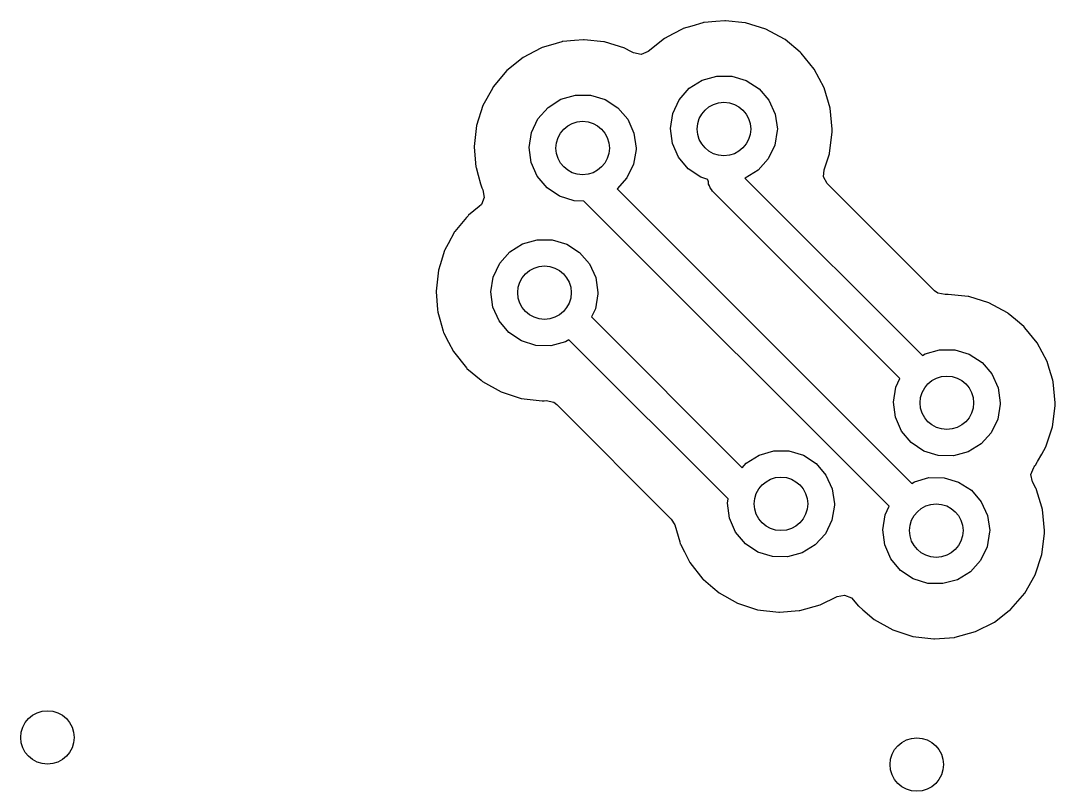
# Model space of a CAD drawing. Extents: x 108 to 192, y -154 to -46.
# Drawn here: x 139.45 to 149.12, y -75.43 to -68.23 of the extents above; entities that cross this region are included whole.
import ezdxf

# ---------------------------------------------------------------- set-up
doc = ezdxf.new("R2010")
doc.units = 0
doc.layers.add('BLACK', color=7, linetype='CONTINUOUS')

msp = doc.modelspace()

# ---------------------------------------------------------------- linework, layer by layer
at = {"layer": 'BLACK', "linetype": 'CONTINUOUS'}
for p, q in [((145.724, -68.2776), (145.645, -68.3008)), ((145.829, -68.2467), (145.724, -68.2776)), ((145.835, -68.245), (145.829, -68.2467)), ((145.829, -68.2467), (145.829, -68.2467)), ((145.841, -68.2444), (145.835, -68.245)), ((145.949, -68.2346), (145.841, -68.2444)), ((145.841, -68.2444), (145.841, -68.2444)), ((146.032, -68.227), (145.949, -68.2346)), ((146.038, -68.2277), (146.032, -68.227)), ((146.222, -68.2471), (146.038, -68.2277)), ((146.038, -68.2277), (146.038, -68.2277)), ((146.228, -68.2477), (146.222, -68.2471)), ((146.222, -68.2471), (146.222, -68.2471)), ((146.417, -68.3062), (146.228, -68.2477)), ((145.549, -68.3511), (145.47, -68.3924)), ((145.64, -68.3037), (145.549, -68.3511)), ((145.645, -68.3008), (145.64, -68.3037)), ((145.64, -68.3037), (145.64, -68.3037)), ((146.591, -68.4003), (146.417, -68.3062)), ((144.319, -68.4815), (144.254, -68.5154)), ((144.324, -68.4786), (144.319, -68.4815)), ((144.319, -68.4815), (144.319, -68.4815)), ((144.403, -68.4554), (144.324, -68.4786)), ((144.508, -68.4245), (144.403, -68.4554)), ((144.514, -68.4228), (144.508, -68.4245)), ((144.508, -68.4245), (144.508, -68.4245)), ((144.52, -68.4222), (144.514, -68.4228)), ((144.628, -68.4124), (144.52, -68.4222)), ((144.52, -68.4222), (144.52, -68.4222)), ((144.711, -68.4048), (144.628, -68.4124)), ((144.717, -68.4055), (144.711, -68.4048)), ((144.901, -68.4249), (144.717, -68.4055)), ((144.717, -68.4055), (144.717, -68.4055)), ((144.908, -68.4255), (144.901, -68.4249)), ((144.901, -68.4249), (144.901, -68.4249)), ((145.097, -68.484), (144.908, -68.4255)), ((145.102, -68.4869), (145.097, -68.484)), ((145.47, -68.3924), (145.317, -68.5154)), ((146.596, -68.4042), (146.591, -68.4003)), ((146.739, -68.5224), (146.596, -68.4042)), ((146.596, -68.4042), (146.596, -68.4042)), ((144.149, -68.5702), (143.995, -68.6942)), ((144.254, -68.5154), (144.149, -68.5702)), ((145.155, -68.5154), (145.102, -68.4869)), ((145.102, -68.4869), (145.102, -68.4869)), ((145.174, -68.5259), (145.155, -68.5154)), ((145.178, -68.528), (145.174, -68.5259)), ((145.251, -68.5425), (145.178, -68.528)), ((145.317, -68.5154), (145.251, -68.5425)), ((146.744, -68.5263), (146.739, -68.5224)), ((146.748, -68.5311), (146.744, -68.5263)), ((146.789, -68.5819), (146.748, -68.5311)), ((146.748, -68.5311), (146.748, -68.5311)), ((146.869, -68.6796), (146.789, -68.5819)), ((143.995, -68.6942), (143.868, -68.8457)), ((145.82, -68.784), (145.957, -68.745)), ((145.957, -68.745), (146.099, -68.7459)), ((146.099, -68.7459), (146.234, -68.7865)), ((146.962, -68.8542), (146.869, -68.6796)), ((143.86, -68.8601), (143.772, -69.019)), ((143.865, -68.8511), (143.86, -68.8601)), ((143.868, -68.8457), (143.865, -68.8511)), ((143.865, -68.8511), (143.865, -68.8511)), ((145.607, -68.9659), (145.701, -68.8596)), ((145.701, -68.8596), (145.82, -68.784)), ((146.234, -68.7865), (146.353, -68.8636)), ((146.353, -68.8636), (146.446, -68.971)), ((147.019, -69.0436), (146.962, -68.8542)), ((144.38, -69.0374), (144.5, -68.9618)), ((144.5, -68.9618), (144.636, -68.9228)), ((144.636, -68.9228), (144.778, -68.9237)), ((144.778, -68.9237), (144.914, -68.9643)), ((144.914, -68.9643), (145.032, -69.0414)), ((145.546, -69.0942), (145.607, -68.9659)), ((143.772, -69.019), (143.713, -69.2075)), ((144.286, -69.1437), (144.38, -69.0374)), ((145.032, -69.0414), (145.125, -69.1488)), ((146.446, -68.971), (146.505, -69.1001)), ((147.038, -69.2404), (147.019, -69.0436)), ((144.226, -69.272), (144.286, -69.1437)), ((145.125, -69.1488), (145.184, -69.2779)), ((145.525, -69.2343), (145.546, -69.0942)), ((146.505, -69.1001), (146.525, -69.2404)), ((143.713, -69.2075), (143.691, -69.4041)), ((145.543, -69.3749), (145.525, -69.2343)), ((146.524, -69.2526), (146.501, -69.3924)), ((146.525, -69.2404), (146.524, -69.2526)), ((147.038, -69.2687), (147.038, -69.2404)), ((144.204, -69.4121), (144.226, -69.272)), ((145.184, -69.2779), (145.204, -69.4182)), ((147.013, -69.4649), (147.038, -69.2687)), ((143.691, -69.4041), (143.691, -69.4102)), ((143.691, -69.4102), (143.706, -69.5941)), ((144.222, -69.5527), (144.204, -69.4121)), ((145.204, -69.4304), (145.18, -69.5702)), ((145.204, -69.4182), (145.204, -69.4304)), ((145.6, -69.5046), (145.543, -69.3749)), ((146.501, -69.3924), (146.439, -69.52)), ((145.691, -69.6131), (145.6, -69.5046)), ((146.439, -69.52), (146.344, -69.6251)), ((146.961, -69.6221), (147.011, -69.4708)), ((147.011, -69.4708), (147.013, -69.4649)), ((143.706, -69.5941), (143.707, -69.6011)), ((143.707, -69.6011), (143.727, -69.671)), ((144.279, -69.6824), (144.222, -69.5527)), ((145.18, -69.5702), (145.118, -69.6978)), ((145.809, -69.6917), (145.691, -69.6131)), ((146.344, -69.6251), (146.223, -69.6993)), ((146.957, -69.6886), (146.961, -69.6221)), ((143.727, -69.671), (143.75, -69.7514)), ((144.371, -69.7909), (144.279, -69.6824)), ((145.118, -69.6978), (145.026, -69.7999)), ((145.875, -69.7121), (145.809, -69.6917)), ((145.875, -69.7158), (145.875, -69.7121)), ((145.88, -69.7349), (145.875, -69.7158)), ((145.88, -69.7546), (145.88, -69.7349)), ((146.223, -69.6993), (146.221, -69.6999)), ((146.221, -69.6999), (147.881, -71.3596)), ((146.991, -69.7509), (146.957, -69.6886)), ((143.75, -69.7514), (143.762, -69.7912)), ((143.762, -69.7912), (143.767, -69.8011)), ((143.767, -69.8011), (143.771, -69.8098)), ((143.771, -69.8098), (143.784, -69.8795)), ((144.489, -69.8695), (144.371, -69.7909)), ((145.026, -69.7999), (147.781, -72.5549)), ((145.89, -69.7717), (145.88, -69.7546)), ((145.895, -69.7908), (145.89, -69.7717)), ((145.909, -69.8048), (145.895, -69.7908)), ((145.919, -69.8219), (145.909, -69.8048)), ((147.669, -71.5727), (145.919, -69.8219)), ((147.534, -70.2938), (146.991, -69.7509)), ((143.784, -69.8795), (143.758, -69.9454)), ((144.624, -69.9118), (144.489, -69.8695)), ((144.715, -69.9134), (144.624, -69.9118)), ((147.57, -72.7681), (144.715, -69.9134)), ((143.738, -69.9656), (143.638, -70.0463)), ((143.758, -69.9454), (143.738, -69.9656)), ((143.619, -70.069), (143.51, -70.1978)), ((143.634, -70.0511), (143.619, -70.069)), ((143.638, -70.0463), (143.634, -70.0511)), ((143.507, -70.2032), (143.447, -70.3136)), ((143.51, -70.1978), (143.507, -70.2032)), ((143.507, -70.2032), (143.507, -70.2032)), ((143.447, -70.3136), (143.415, -70.3712)), ((144.023, -70.3896), (144.142, -70.3139)), ((144.142, -70.3139), (144.279, -70.275)), ((144.279, -70.275), (144.42, -70.2759)), ((144.42, -70.2759), (144.556, -70.3165)), ((144.556, -70.3165), (144.675, -70.3936)), ((147.993, -70.7528), (147.534, -70.2938)), ((143.413, -70.377), (143.371, -70.5104)), ((143.415, -70.3712), (143.413, -70.377)), ((143.413, -70.377), (143.413, -70.377)), ((143.929, -70.4959), (144.023, -70.3896)), ((144.675, -70.3936), (144.768, -70.501)), ((143.371, -70.5104), (143.355, -70.5597)), ((143.868, -70.6242), (143.929, -70.4959)), ((144.768, -70.501), (144.826, -70.63)), ((143.355, -70.5597), (143.333, -70.7562)), ((143.847, -70.7643), (143.868, -70.6242)), ((144.826, -70.63), (144.847, -70.7704)), ((143.333, -70.7562), (143.334, -70.7624)), ((143.334, -70.7624), (143.348, -70.9279)), ((143.865, -70.9048), (143.847, -70.7643)), ((144.846, -70.7826), (144.823, -70.9224)), ((144.847, -70.7704), (144.846, -70.7826)), ((148.024, -70.7754), (147.993, -70.7528)), ((148.093, -70.7892), (148.024, -70.7754)), ((148.116, -70.7871), (148.093, -70.7892)), ((148.122, -70.7877), (148.116, -70.7871)), ((148.307, -70.8071), (148.122, -70.7877)), ((148.122, -70.7877), (148.122, -70.7877)), ((148.313, -70.8078), (148.307, -70.8071)), ((148.307, -70.8071), (148.307, -70.8071)), ((148.502, -70.8663), (148.313, -70.8078)), ((148.676, -70.9603), (148.502, -70.8663)), ((143.348, -70.9279), (143.35, -70.9533)), ((143.35, -70.9533), (143.369, -71.0183)), ((143.922, -71.0346), (143.865, -70.9048)), ((144.823, -70.9224), (144.786, -70.998)), ((144.786, -70.998), (146.196, -72.4077)), ((148.681, -70.9643), (148.676, -70.9603)), ((148.752, -71.023), (148.681, -70.9643)), ((148.681, -70.9643), (148.681, -70.9643)), ((143.369, -71.0183), (143.4, -71.1295)), ((144.013, -71.1431), (143.922, -71.0346)), ((148.828, -71.0864), (148.752, -71.023)), ((148.832, -71.0912), (148.828, -71.0864)), ((148.839, -71.0992), (148.832, -71.0912)), ((148.832, -71.0912), (148.832, -71.0912)), ((143.4, -71.1295), (143.404, -71.1434)), ((143.404, -71.1434), (143.407, -71.1489)), ((143.407, -71.1489), (143.451, -71.2349)), ((144.131, -71.2217), (144.013, -71.1431)), ((148.953, -71.2397), (148.839, -71.0992)), ((143.451, -71.2349), (143.495, -71.3193)), ((144.267, -71.2639), (144.131, -71.2217)), ((144.408, -71.2665), (144.267, -71.2639)), ((144.545, -71.2292), (144.408, -71.2665)), ((144.575, -71.2109), (144.545, -71.2292)), ((146.064, -72.7001), (144.575, -71.2109)), ((149.046, -71.4143), (148.953, -71.2397)), ((143.495, -71.3193), (143.618, -71.4743)), ((147.881, -71.3596), (147.905, -71.344)), ((147.905, -71.344), (148.041, -71.3051)), ((148.041, -71.3051), (148.183, -71.306)), ((148.183, -71.306), (148.319, -71.3466)), ((148.319, -71.3466), (148.438, -71.4237)), ((143.618, -71.4743), (143.622, -71.4783)), ((143.622, -71.4783), (143.622, -71.4783)), ((143.622, -71.4783), (143.754, -71.5901)), ((148.438, -71.4237), (148.53, -71.5311)), ((149.066, -71.4783), (149.046, -71.4143)), ((149.099, -71.5883), (149.066, -71.4783)), ((147.631, -71.6543), (147.669, -71.5727)), ((148.53, -71.5311), (148.589, -71.6601)), ((143.754, -71.5901), (143.768, -71.6025)), ((143.768, -71.6025), (143.941, -71.699)), ((147.609, -71.7943), (147.631, -71.6543)), ((148.589, -71.6601), (148.609, -71.8005)), ((149.103, -71.6036), (149.099, -71.5883)), ((149.123, -71.8005), (149.103, -71.6036)), ((143.941, -71.699), (144.129, -71.7601)), ((144.129, -71.7601), (144.325, -71.7835)), ((144.325, -71.7835), (144.332, -71.7831)), ((144.332, -71.7831), (144.343, -71.7822)), ((144.332, -71.7831), (144.332, -71.7831)), ((144.343, -71.7822), (144.363, -71.7806)), ((144.363, -71.7806), (144.433, -71.7953)), ((144.433, -71.7953), (144.462, -71.8171)), ((144.462, -71.8171), (145.533, -72.8883)), ((147.628, -71.9349), (147.609, -71.7943)), ((148.609, -71.8127), (148.586, -71.9525)), ((148.609, -71.8005), (148.609, -71.8127)), ((149.097, -72.025), (149.122, -71.8288)), ((149.122, -71.8288), (149.123, -71.8005)), ((147.685, -72.0647), (147.628, -71.9349)), ((148.586, -71.9525), (148.524, -72.0801)), ((149.035, -72.2126), (149.097, -72.025)), ((147.776, -72.1732), (147.685, -72.0647)), ((148.524, -72.0801), (148.429, -72.1852)), ((146.354, -72.2892), (146.49, -72.2502)), ((146.49, -72.2502), (146.632, -72.2511)), ((146.632, -72.2511), (146.768, -72.2917)), ((147.894, -72.2518), (147.776, -72.1732)), ((148.029, -72.294), (147.894, -72.2518)), ((148.429, -72.1852), (148.308, -72.2593)), ((148.996, -72.2812), (149.035, -72.2126)), ((146.234, -72.3648), (146.354, -72.2892)), ((146.768, -72.2917), (146.887, -72.3688)), ((148.171, -72.2966), (148.029, -72.294)), ((148.308, -72.2593), (148.171, -72.2966)), ((148.953, -72.3566), (148.957, -72.3505)), ((148.957, -72.3505), (148.996, -72.2812)), ((146.196, -72.4077), (146.234, -72.3648)), ((146.887, -72.3688), (146.979, -72.4762)), ((148.895, -72.4705), (148.921, -72.4042)), ((148.921, -72.4042), (148.925, -72.3985)), ((148.925, -72.3985), (148.933, -72.3893)), ((148.933, -72.3893), (148.937, -72.3846)), ((148.933, -72.3893), (148.933, -72.3893)), ((148.937, -72.3846), (148.953, -72.3566)), ((146.979, -72.4762), (147.038, -72.6053)), ((147.781, -72.5549), (147.805, -72.5394)), ((147.805, -72.5394), (147.942, -72.5004)), ((147.942, -72.5004), (148.083, -72.5013)), ((148.083, -72.5013), (148.219, -72.5419)), ((148.219, -72.5419), (148.338, -72.619)), ((148.909, -72.54), (148.895, -72.4705)), ((148.944, -72.6042), (148.909, -72.54)), ((147.038, -72.6053), (147.058, -72.7456)), ((148.338, -72.619), (148.431, -72.7264)), ((148.947, -72.6096), (148.944, -72.6042)), ((148.944, -72.6042), (148.944, -72.6042)), ((148.948, -72.6155), (148.947, -72.6096)), ((148.997, -72.7768), (148.948, -72.6155)), ((146.058, -72.7395), (146.064, -72.7001)), ((146.076, -72.8801), (146.058, -72.7395)), ((148.431, -72.7264), (148.489, -72.8555)), ((147.058, -72.7578), (147.034, -72.8976)), ((147.058, -72.7456), (147.058, -72.7578)), ((147.531, -72.8496), (147.57, -72.7681)), ((149.004, -72.799), (148.997, -72.7768)), ((149.023, -72.9958), (149.004, -72.799)), ((145.533, -72.8883), (145.565, -72.9427)), ((146.134, -73.0098), (146.076, -72.8801)), ((147.034, -72.8976), (146.973, -73.0252)), ((147.51, -72.9897), (147.531, -72.8496)), ((148.489, -72.8555), (148.51, -72.9958)), ((145.565, -72.9427), (145.611, -73.1023)), ((146.225, -73.1183), (146.134, -73.0098)), ((146.973, -73.0252), (146.877, -73.1303)), ((147.528, -73.1303), (147.51, -72.9897)), ((148.509, -73.008), (148.486, -73.1478)), ((148.51, -72.9958), (148.509, -73.008)), ((148.998, -73.2203), (149.023, -73.0241)), ((149.023, -73.0241), (149.023, -72.9958)), ((145.611, -73.1023), (145.616, -73.1187)), ((145.616, -73.1187), (145.619, -73.1241)), ((145.619, -73.1241), (145.655, -73.1947)), ((146.343, -73.1969), (146.225, -73.1183)), ((145.655, -73.1947), (145.706, -73.2946)), ((146.478, -73.2392), (146.343, -73.1969)), ((146.757, -73.2045), (146.62, -73.2418)), ((146.877, -73.1303), (146.757, -73.2045)), ((147.585, -73.26), (147.528, -73.1303)), ((148.486, -73.1478), (148.424, -73.2754)), ((148.935, -73.408), (148.998, -73.2203)), ((145.706, -73.2946), (145.829, -73.4496)), ((146.62, -73.2418), (146.478, -73.2392)), ((147.676, -73.3685), (147.585, -73.26)), ((148.424, -73.2754), (148.329, -73.3805)), ((147.794, -73.4471), (147.676, -73.3685)), ((148.329, -73.3805), (148.208, -73.4547)), ((148.838, -73.58), (148.935, -73.408)), ((145.829, -73.4496), (145.834, -73.4535)), ((145.834, -73.4535), (145.834, -73.4535)), ((145.834, -73.4535), (145.921, -73.5278)), ((147.93, -73.4894), (147.794, -73.4471)), ((148.071, -73.492), (147.93, -73.4894)), ((148.208, -73.4547), (148.071, -73.492)), ((145.921, -73.5278), (145.98, -73.5777)), ((145.98, -73.5777), (146.152, -73.6742)), ((146.924, -73.6904), (147.082, -73.6109)), ((147.082, -73.6109), (147.152, -73.5981)), ((147.152, -73.5981), (147.217, -73.625)), ((148.708, -73.7297), (148.838, -73.58)), ((146.152, -73.6742), (146.34, -73.7353)), ((146.734, -73.7436), (146.924, -73.6904)), ((147.217, -73.625), (147.237, -73.6451)), ((147.237, -73.6451), (147.281, -73.6998)), ((147.281, -73.6998), (147.285, -73.7038)), ((147.285, -73.7038), (147.285, -73.7038)), ((147.285, -73.7038), (147.322, -73.7353)), ((146.34, -73.7353), (146.537, -73.7588)), ((146.537, -73.7588), (146.543, -73.7583)), ((146.543, -73.7583), (146.728, -73.7441)), ((146.543, -73.7583), (146.543, -73.7583)), ((146.728, -73.7441), (146.734, -73.7436)), ((146.728, -73.7441), (146.728, -73.7441)), ((147.322, -73.7353), (147.431, -73.8279)), ((148.553, -73.8514), (148.693, -73.7419)), ((148.693, -73.7419), (148.704, -73.7335)), ((148.704, -73.7335), (148.708, -73.7297)), ((147.431, -73.8279), (147.604, -73.9244)), ((148.382, -73.9378), (148.547, -73.8542)), ((148.547, -73.8542), (148.553, -73.8514)), ((148.547, -73.8542), (148.547, -73.8542)), ((147.604, -73.9244), (147.792, -73.9856)), ((147.792, -73.9856), (147.988, -74.009)), ((147.995, -74.0085), (148.179, -73.9943)), ((148.179, -73.9943), (148.186, -73.9938)), ((148.179, -73.9943), (148.179, -73.9943)), ((148.186, -73.9938), (148.376, -73.9406)), ((148.376, -73.9406), (148.382, -73.9378)), ((148.382, -73.9378), (148.382, -73.9378)), ((147.988, -74.009), (147.994, -74.0085)), ((147.994, -74.0085), (147.995, -74.0085))]:
    msp.add_line(p, q, dxfattribs=at)
at = {"layer": 'BLACK'}
for centre in [(146.025, -69.2404), (144.704, -69.4182), (144.347, -70.7704), (148.109, -71.8005), (146.558, -72.7456), (148.01, -72.9958), (139.7, -74.93), (147.828, -75.184)]:
    msp.add_circle(centre, 0.25, dxfattribs=at)

doc.saveas('drawing.dxf')
